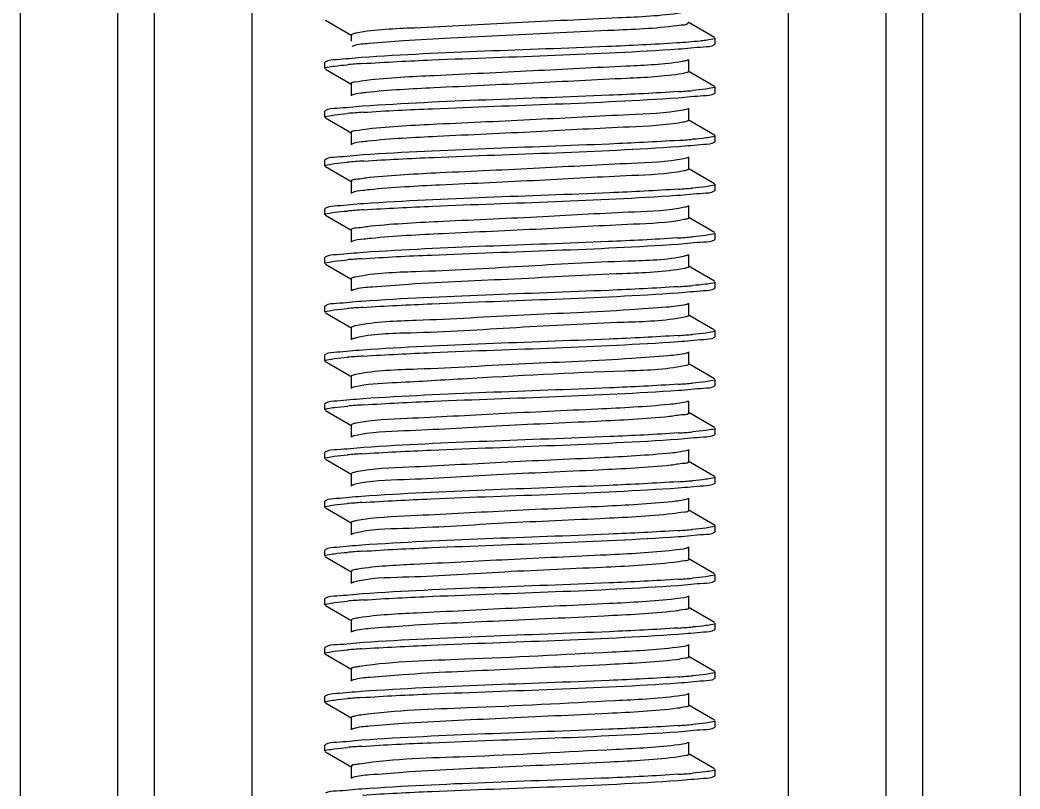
# Model space of a CAD drawing. Extents: x 1031190 to 1725648, y 733081 to 1571294.
# Drawn here: x 1133615.7 to 1134103.8, y 1249765.2 to 1250140.7 of the extents above; entities that cross this region are included whole.
import ezdxf

# ---------------------------------------------------------------- set-up
doc = ezdxf.new("R2010")
doc.units = 0
doc.header["$LTSCALE"] = 1000
doc.header["$MEASUREMENT"] = 0

msp = doc.modelspace()

# ---------------------------------------------------------------- linework, layer by layer
at = {"linetype": 'Continuous'}
for p, q in [((1133615.66, 1253335.18), (1133615.66, 1248594.16)), ((1133663.28, 1253335.18), (1133663.28, 1248594.16)), ((1133681.14, 1253335.18), (1133681.14, 1248594.16)), ((1133728.77, 1253335.18), (1133728.77, 1248594.16)), ((1133990.71, 1253335.18), (1133990.71, 1248594.16)), ((1134038.33, 1253335.18), (1134038.33, 1248594.16)), ((1134056.19, 1253335.18), (1134056.19, 1248594.16)), ((1134103.82, 1253335.18), (1134103.82, 1248594.16)), ((1133764.71, 1250140.6), (1133777.64, 1250133.11)), ((1133954.76, 1250132.19), (1133941.84, 1250139.67)), ((1133777.38, 1250133.41), (1133777.38, 1250130.41)), ((1133954.99, 1250128.95), (1133954.99, 1250131.93)), ((1133954.99, 1250128.95), (1133954.99, 1250131.93)), ((1133778.06, 1250127.95), (1133777.64, 1250127.76)), ((1133954.76, 1250128.69), (1133954.99, 1250128.95)), ((1133942.1, 1250115.55), (1133942.1, 1250121.51)), ((1133764.71, 1250120.28), (1133764.49, 1250120.02)), ((1133764.49, 1250117.04), (1133764.49, 1250120.02)), ((1133764.49, 1250117.04), (1133764.49, 1250120.02)), ((1133764.71, 1250116.78), (1133777.64, 1250109.3)), ((1133941.9, 1250115.82), (1133954.75, 1250108.38)), ((1133777.38, 1250109.6), (1133777.38, 1250103.65)), ((1133954.99, 1250105.14), (1133954.99, 1250108.11)), ((1133954.99, 1250105.14), (1133954.99, 1250108.11)), ((1133954.76, 1250104.88), (1133954.99, 1250105.14)), ((1133764.71, 1250096.47), (1133764.49, 1250096.21)), ((1133764.49, 1250093.23), (1133764.49, 1250096.21)), ((1133764.49, 1250093.23), (1133764.49, 1250096.21)), ((1133942.1, 1250091.74), (1133942.1, 1250097.7)), ((1133764.71, 1250092.97), (1133777.64, 1250085.49)), ((1133954.76, 1250084.56), (1133941.84, 1250092.04)), ((1133777.38, 1250085.79), (1133777.38, 1250079.84)), ((1133954.99, 1250081.32), (1133954.99, 1250084.3)), ((1133954.99, 1250081.32), (1133954.99, 1250084.3)), ((1133954.76, 1250081.06), (1133954.99, 1250081.32)), ((1133764.71, 1250072.65), (1133764.49, 1250072.39)), ((1133764.49, 1250069.42), (1133764.49, 1250072.39)), ((1133764.49, 1250069.42), (1133764.49, 1250072.39)), ((1133942.1, 1250067.93), (1133942.1, 1250073.88)), ((1133764.71, 1250069.16), (1133777.64, 1250061.67)), ((1133954.76, 1250060.75), (1133941.84, 1250068.23)), ((1133777.38, 1250061.98), (1133777.38, 1250056.02)), ((1133954.76, 1250057.25), (1133954.99, 1250057.51)), ((1133954.99, 1250057.51), (1133954.99, 1250060.49)), ((1133954.99, 1250057.51), (1133954.99, 1250060.49)), ((1133764.71, 1250048.84), (1133764.49, 1250048.58)), ((1133764.49, 1250045.6), (1133764.49, 1250048.58)), ((1133764.49, 1250045.6), (1133764.49, 1250048.58)), ((1133942.1, 1250044.12), (1133942.1, 1250050.07)), ((1133764.71, 1250045.34), (1133777.64, 1250037.86)), ((1133954.76, 1250036.94), (1133941.84, 1250044.42)), ((1133777.38, 1250038.16), (1133777.38, 1250032.21)), ((1133954.76, 1250033.44), (1133954.99, 1250033.7)), ((1133954.99, 1250033.7), (1133954.99, 1250036.68)), ((1133954.99, 1250033.7), (1133954.99, 1250036.68)), ((1133764.71, 1250025.03), (1133764.49, 1250024.77)), ((1133764.49, 1250021.79), (1133764.49, 1250024.77)), ((1133764.49, 1250021.79), (1133764.49, 1250024.77)), ((1133942.1, 1250020.3), (1133942.1, 1250026.26)), ((1133764.71, 1250021.53), (1133777.64, 1250014.05)), ((1133954.76, 1250013.12), (1133941.84, 1250020.61)), ((1133777.38, 1250014.35), (1133777.38, 1250008.4)), ((1133954.76, 1250009.62), (1133954.99, 1250009.89)), ((1133954.99, 1250009.89), (1133954.99, 1250012.86)), ((1133954.99, 1250009.89), (1133954.99, 1250012.86)), ((1133764.71, 1250001.22), (1133764.49, 1250000.96)), ((1133764.49, 1249997.98), (1133764.49, 1250000.96)), ((1133764.49, 1249997.98), (1133764.49, 1250000.96)), ((1133942.1, 1249996.49), (1133942.1, 1250002.44)), ((1133764.71, 1249997.72), (1133777.64, 1249990.24)), ((1133940.81, 1249995.82), (1133940.07, 1249995.65)), ((1133954.76, 1249989.31), (1133941.84, 1249996.79)), ((1133777.38, 1249990.54), (1133777.38, 1249984.58)), ((1133954.99, 1249986.07), (1133954.99, 1249989.05)), ((1133954.99, 1249986.07), (1133954.99, 1249989.05)), ((1133954.76, 1249985.81), (1133954.99, 1249986.07)), ((1133764.71, 1249977.4), (1133764.49, 1249977.14)), ((1133764.49, 1249974.17), (1133764.49, 1249977.14)), ((1133764.49, 1249974.17), (1133764.49, 1249977.14)), ((1133942.1, 1249972.68), (1133942.1, 1249978.63)), ((1133764.71, 1249973.91), (1133777.64, 1249966.42)), ((1133941.09, 1249972.08), (1133940.1, 1249971.84)), ((1133954.76, 1249965.5), (1133941.84, 1249972.98)), ((1133777.38, 1249966.72), (1133777.38, 1249960.77)), ((1133954.99, 1249962.26), (1133954.99, 1249965.24)), ((1133954.99, 1249962.26), (1133954.99, 1249965.24)), ((1133954.76, 1249962), (1133954.99, 1249962.26)), ((1133942.1, 1249948.87), (1133942.1, 1249954.82)), ((1133764.71, 1249953.59), (1133764.49, 1249953.33)), ((1133764.49, 1249950.35), (1133764.49, 1249953.33)), ((1133764.49, 1249950.35), (1133764.49, 1249953.33)), ((1133764.71, 1249950.09), (1133777.64, 1249942.61)), ((1133954.76, 1249941.68), (1133941.84, 1249949.17)), ((1133777.38, 1249942.91), (1133777.38, 1249936.96)), ((1133954.99, 1249938.45), (1133954.99, 1249941.42)), ((1133954.99, 1249938.45), (1133954.99, 1249941.42)), ((1133954.76, 1249938.19), (1133954.99, 1249938.45)), ((1133942.1, 1249925.05), (1133942.1, 1249931.01)), ((1133764.71, 1249929.78), (1133764.49, 1249929.52)), ((1133764.49, 1249926.54), (1133764.49, 1249929.52)), ((1133764.49, 1249926.54), (1133764.49, 1249929.52)), ((1133764.71, 1249926.28), (1133777.64, 1249918.8)), ((1133954.76, 1249917.87), (1133941.84, 1249925.35)), ((1133777.38, 1249919.1), (1133777.38, 1249913.15)), ((1133954.99, 1249914.63), (1133954.99, 1249917.61)), ((1133954.99, 1249914.63), (1133954.99, 1249917.61)), ((1133954.76, 1249914.37), (1133954.99, 1249914.63)), ((1133764.71, 1249905.97), (1133764.49, 1249905.7)), ((1133764.49, 1249902.73), (1133764.49, 1249905.7)), ((1133764.49, 1249902.73), (1133764.49, 1249905.7)), ((1133942.1, 1249901.24), (1133942.1, 1249907.19)), ((1133764.71, 1249902.47), (1133777.64, 1249894.99)), ((1133954.76, 1249894.06), (1133941.84, 1249901.54)), ((1133777.38, 1249895.29), (1133777.38, 1249889.33)), ((1133954.99, 1249890.82), (1133954.99, 1249893.8)), ((1133954.99, 1249890.82), (1133954.99, 1249893.8)), ((1133954.76, 1249890.56), (1133954.99, 1249890.82)), ((1133764.71, 1249882.15), (1133764.49, 1249881.89)), ((1133764.49, 1249878.92), (1133764.49, 1249881.89)), ((1133764.49, 1249878.92), (1133764.49, 1249881.89)), ((1133942.1, 1249877.43), (1133942.1, 1249883.38)), ((1133764.71, 1249878.65), (1133777.64, 1249871.17)), ((1133954.76, 1249870.25), (1133941.84, 1249877.73)), ((1133777.38, 1249871.47), (1133777.38, 1249865.52)), ((1133954.76, 1249866.75), (1133954.99, 1249867.01)), ((1133954.99, 1249867.01), (1133954.99, 1249869.99)), ((1133954.99, 1249867.01), (1133954.99, 1249869.99)), ((1133764.71, 1249858.34), (1133764.49, 1249858.08)), ((1133764.49, 1249855.1), (1133764.49, 1249858.08)), ((1133764.49, 1249855.1), (1133764.49, 1249858.08)), ((1133942.1, 1249853.61), (1133942.1, 1249859.57)), ((1133764.71, 1249854.84), (1133777.64, 1249847.36)), ((1133954.76, 1249846.43), (1133941.84, 1249853.92)), ((1133777.38, 1249847.66), (1133777.38, 1249841.71)), ((1133954.76, 1249842.94), (1133954.99, 1249843.2)), ((1133954.99, 1249843.2), (1133954.99, 1249846.17)), ((1133954.99, 1249843.2), (1133954.99, 1249846.17)), ((1133764.71, 1249834.53), (1133764.49, 1249834.27)), ((1133764.49, 1249831.29), (1133764.49, 1249834.27)), ((1133764.49, 1249831.29), (1133764.49, 1249834.27)), ((1133942.1, 1249829.8), (1133942.1, 1249835.75)), ((1133764.71, 1249831.03), (1133777.64, 1249823.55)), ((1133954.76, 1249822.62), (1133941.84, 1249830.1)), ((1133777.38, 1249823.85), (1133777.38, 1249817.89)), ((1133954.76, 1249819.12), (1133954.99, 1249819.38)), ((1133954.99, 1249819.38), (1133954.99, 1249822.36)), ((1133954.99, 1249819.38), (1133954.99, 1249822.36)), ((1133764.71, 1249810.71), (1133764.49, 1249810.45)), ((1133764.49, 1249807.48), (1133764.49, 1249810.45)), ((1133764.49, 1249807.48), (1133764.49, 1249810.45)), ((1133942.1, 1249805.99), (1133942.1, 1249811.94)), ((1133764.71, 1249807.22), (1133777.64, 1249799.73)), ((1133954.76, 1249798.81), (1133941.84, 1249806.29)), ((1133777.38, 1249800.04), (1133777.38, 1249794.08)), ((1133954.99, 1249795.57), (1133954.99, 1249798.55)), ((1133954.99, 1249795.57), (1133954.99, 1249798.55)), ((1133954.76, 1249795.31), (1133954.99, 1249795.57)), ((1133764.71, 1249786.9), (1133764.49, 1249786.64)), ((1133764.49, 1249783.66), (1133764.49, 1249786.64)), ((1133764.49, 1249783.66), (1133764.49, 1249786.64)), ((1133942.1, 1249782.18), (1133942.1, 1249788.13)), ((1133764.71, 1249783.4), (1133777.64, 1249775.92)), ((1133954.76, 1249775), (1133941.84, 1249782.48)), ((1133777.38, 1249776.22), (1133777.38, 1249770.27)), ((1133954.99, 1249771.76), (1133954.99, 1249774.73)), ((1133954.99, 1249771.76), (1133954.99, 1249774.73)), ((1133954.76, 1249771.5), (1133954.99, 1249771.76))]:
    msp.add_line(p, q, dxfattribs=at)
for centre, radius, start, end in [((1133810.28, 1249705.27), 415.08, 93.7926, 94.8061), ((1133909.6, 1250514.87), 410.04, 273.8292, 274.8033), ((1133810.67, 1249676.49), 420.06, 93.7603, 94.8057), ((1133909.66, 1250490.29), 409.27, 273.8342, 274.8034), ((1133811.12, 1249647.06), 425.69, 93.7255, 94.8043), ((1133909.79, 1250464.83), 407.62, 273.8451, 274.8038), ((1133811.04, 1249624.27), 424.66, 93.7318, 94.8044), ((1133908.94, 1250451.69), 418.32, 273.7704, 274.8067), ((1133809.98, 1249613.82), 411.26, 93.8184, 94.8057), ((1133936.42, 1250036.99), 17.9, 281.5616, 283.1978), ((1133909.6, 1250419.61), 410.03, 273.8292, 274.8033), ((1133810.27, 1249586.35), 414.93, 93.7936, 94.8061), ((1133909.6, 1250395.81), 410.05, 273.8291, 274.8033), ((1133810.66, 1249557.6), 419.88, 93.7615, 94.8057), ((1133909.66, 1250371.28), 409.32, 273.8339, 274.8034), ((1133811.1, 1249528.18), 425.5, 93.7266, 94.8043), ((1133909.79, 1250345.82), 407.68, 273.8448, 274.8037), ((1133809.79, 1249520.93), 408.89, 93.8354, 94.8048), ((1133909.66, 1250323.62), 409.29, 273.8341, 274.8034), ((1133809.97, 1249494.85), 411.16, 93.8191, 94.8056), ((1133909.6, 1250300.53), 410.02, 273.8293, 274.8033), ((1133810.26, 1249467.42), 414.79, 93.7945, 94.8061), ((1133909.6, 1250276.76), 410.06, 273.829, 274.8033), ((1133810.64, 1249438.76), 419.66, 93.7629, 94.8058), ((1133909.64, 1250252.44), 409.55, 273.8325, 274.8033), ((1133809.71, 1249426.65), 407.91, 93.8435, 94.8035), ((1133909.78, 1250226.91), 407.83, 273.8438, 274.8035), ((1133809.78, 1249401.92), 408.84, 93.8358, 94.8047), ((1133909.66, 1250204.52), 409.26, 273.8343, 274.8034), ((1133809.96, 1249375.89), 411.06, 93.8198, 94.8056), ((1133909.6, 1250181.46), 410, 273.8293, 274.8033)]:
    msp.add_arc(centre, radius, start, end, dxfattribs=at)
for points, knots in [([(1133938.48, 1250144.19), (1133928.36, 1250142.61), (1133901.31, 1250141.5), (1133857.91, 1250139.33), (1133815.31, 1250136.96), (1133789.21, 1250136.11), (1133779.87, 1250134.35)], [0, 0, 0, 0, 0.193342, 0.50965, 0.820575, 1, 1, 1, 1]), ([(1133938.48, 1250138.24), (1133927.71, 1250136.55), (1133899.03, 1250135.48), (1133861.51, 1250133.49), (1133827.17, 1250131.87), (1133804.92, 1250130.82), (1133789.09, 1250129.37), (1133780.66, 1250128.88), (1133778.06, 1250127.95)], [0, 0, 0, 0, 0.203475, 0.533865, 0.701503, 0.845145, 0.948486, 1, 1, 1, 1]), ([(1133941.84, 1250139.67), (1133942.06, 1250139.54), (1133940.89, 1250137.76), (1133939.54, 1250138.41), (1133938.48, 1250138.24)], [0, 0, 0, 0, 0.189692, 1, 1, 1, 1]), ([(1133779.87, 1250134.35), (1133779.24, 1250134.23), (1133778.53, 1250134.07), (1133777.38, 1250133.67), (1133777.38, 1250133.41)], [0, 0, 0, 0, 0.711587, 1, 1, 1, 1]), ([(1133950.32, 1250130.73), (1133949.44, 1250130.62), (1133944.79, 1250130.1), (1133940.12, 1250129.77), (1133936.34, 1250129.51)], [0, 0, 0, 0, 0.191038, 1, 1, 1, 1]), ([(1133954.99, 1250131.93), (1133954.99, 1250131.49), (1133952.67, 1250131.21), (1133951.49, 1250130.89), (1133950.32, 1250130.73)], [0, 0, 0, 0, 0.271231, 1, 1, 1, 1]), ([(1133936.34, 1250129.51), (1133925.03, 1250128.76), (1133873.73, 1250126.3), (1133822.36, 1250125.1), (1133782.44, 1250122.38)], [0, 0, 0, 0, 0.220809, 1, 1, 1, 1]), ([(1133782.82, 1250119.43), (1133794.12, 1250120.2), (1133845.5, 1250122.67), (1133896.95, 1250123.86), (1133936.99, 1250126.58)], [0, 0, 0, 0, 0.220033, 1, 1, 1, 1]), ([(1133936.99, 1250126.58), (1133941.1, 1250126.86), (1133946.87, 1250127.66), (1133953.16, 1250127.77), (1133954.76, 1250128.69)], [0, 0, 0, 0, 0.690315, 1, 1, 1, 1]), ([(1133782.44, 1250122.38), (1133778.34, 1250122.11), (1133772.58, 1250121.31), (1133766.31, 1250121.2), (1133764.72, 1250120.28)], [0, 0, 0, 0, 0.690276, 1, 1, 1, 1]), ([(1133938.95, 1250120.46), (1133929.99, 1250118.95), (1133905.55, 1250117.93), (1133865.22, 1250115.73), (1133822.87, 1250113.81), (1133795.79, 1250112.44), (1133784.82, 1250111.23)], [0, 0, 0, 0, 0.176416, 0.473758, 0.785535, 1, 1, 1, 1]), ([(1133941.83, 1250121.21), (1133941.51, 1250121.02), (1133940.54, 1250120.75), (1133939.57, 1250120.56), (1133938.95, 1250120.46)], [0, 0, 0, 0, 0.372348, 1, 1, 1, 1]), ([(1133764.49, 1250117.04), (1133764.49, 1250117.48), (1133766.78, 1250117.76), (1133767.94, 1250118.08), (1133769.1, 1250118.23)], [0, 0, 0, 0, 0.271439, 1, 1, 1, 1]), ([(1133784.82, 1250111.23), (1133782.96, 1250111.02), (1133781.17, 1250110.48), (1133777.37, 1250110.29), (1133777.38, 1250109.6)], [0, 0, 0, 0, 0.732536, 1, 1, 1, 1]), ([(1133938.95, 1250114.5), (1133929.99, 1250113), (1133905.55, 1250111.98), (1133865.22, 1250109.78), (1133822.87, 1250107.86), (1133795.79, 1250106.49), (1133784.82, 1250105.27)], [0, 0, 0, 0, 0.176416, 0.473758, 0.785535, 1, 1, 1, 1]), ([(1133942.1, 1250115.55), (1133942.09, 1250115.24), (1133940.61, 1250114.84), (1133939.74, 1250114.64), (1133938.95, 1250114.5)], [0, 0, 0, 0, 0.283117, 1, 1, 1, 1]), ([(1133954.99, 1250108.11), (1133954.99, 1250107.68), (1133952.7, 1250107.39), (1133951.54, 1250107.08), (1133950.39, 1250106.93)], [0, 0, 0, 0, 0.271491, 1, 1, 1, 1]), ([(1133784.82, 1250105.27), (1133783.92, 1250105.17), (1133781.54, 1250104.81), (1133778.96, 1250104.72), (1133777.64, 1250103.95)], [0, 0, 0, 0, 0.371201, 1, 1, 1, 1]), ([(1133936.99, 1250105.74), (1133925.75, 1250104.98), (1133874.36, 1250102.51), (1133822.91, 1250101.3), (1133782.82, 1250098.6)], [0, 0, 0, 0, 0.218896, 1, 1, 1, 1]), ([(1133783.12, 1250095.64), (1133794.44, 1250096.4), (1133845.74, 1250098.86), (1133897.1, 1250100.05), (1133937.03, 1250102.77)], [0, 0, 0, 0, 0.220774, 1, 1, 1, 1]), ([(1133937.03, 1250102.77), (1133941.13, 1250103.05), (1133946.89, 1250103.85), (1133953.16, 1250103.96), (1133954.76, 1250104.88)], [0, 0, 0, 0, 0.690269, 1, 1, 1, 1]), ([(1133782.82, 1250098.6), (1133778.63, 1250098.32), (1133772.75, 1250097.5), (1133766.35, 1250097.41), (1133764.72, 1250096.47)], [0, 0, 0, 0, 0.690689, 1, 1, 1, 1]), ([(1133939.39, 1250096.72), (1133930.72, 1250095.15), (1133906.66, 1250094.22), (1133866.68, 1250091.96), (1133824.13, 1250090.07), (1133796.74, 1250088.68), (1133785.52, 1250087.49)], [0, 0, 0, 0, 0.171322, 0.466729, 0.780436, 1, 1, 1, 1]), ([(1133941.84, 1250097.39), (1133941.56, 1250097.23), (1133940.73, 1250096.99), (1133939.91, 1250096.81), (1133939.39, 1250096.72)], [0, 0, 0, 0, 0.378906, 1, 1, 1, 1]), ([(1133764.49, 1250093.23), (1133764.49, 1250093.67), (1133766.81, 1250093.95), (1133767.99, 1250094.27), (1133769.16, 1250094.42)], [0, 0, 0, 0, 0.271222, 1, 1, 1, 1]), ([(1133942.1, 1250091.74), (1133942.1, 1250091.46), (1133940.84, 1250091.07), (1133940.07, 1250090.89), (1133939.39, 1250090.77)], [0, 0, 0, 0, 0.286608, 1, 1, 1, 1]), ([(1133785.52, 1250087.49), (1133783.49, 1250087.27), (1133781.55, 1250086.67), (1133777.37, 1250086.53), (1133777.38, 1250085.79)], [0, 0, 0, 0, 0.7335, 1, 1, 1, 1]), ([(1133939.39, 1250090.77), (1133930.72, 1250089.2), (1133906.66, 1250088.27), (1133866.68, 1250086.01), (1133824.13, 1250084.12), (1133796.74, 1250082.73), (1133785.52, 1250081.54)], [0, 0, 0, 0, 0.171322, 0.466729, 0.780436, 1, 1, 1, 1]), ([(1133785.52, 1250081.54), (1133784.53, 1250081.43), (1133781.92, 1250081.04), (1133779.09, 1250080.98), (1133777.64, 1250080.14)], [0, 0, 0, 0, 0.373307, 1, 1, 1, 1]), ([(1133937.03, 1250081.94), (1133925.84, 1250081.17), (1133874.53, 1250078.7), (1133823.17, 1250077.49), (1133783.12, 1250074.81)], [0, 0, 0, 0, 0.218489, 1, 1, 1, 1]), ([(1133954.99, 1250084.3), (1133954.99, 1250083.87), (1133952.71, 1250083.58), (1133951.55, 1250083.27), (1133950.4, 1250083.12)], [0, 0, 0, 0, 0.271533, 1, 1, 1, 1]), ([(1133783.46, 1250071.85), (1133794.8, 1250072.6), (1133846.02, 1250075.06), (1133897.31, 1250076.25), (1133937.13, 1250078.97)], [0, 0, 0, 0, 0.221632, 1, 1, 1, 1]), ([(1133937.13, 1250078.97), (1133941.21, 1250079.24), (1133946.93, 1250080.04), (1133953.17, 1250080.15), (1133954.76, 1250081.06)], [0, 0, 0, 0, 0.690169, 1, 1, 1, 1]), ([(1133783.12, 1250074.81), (1133778.86, 1250074.52), (1133772.89, 1250073.69), (1133766.37, 1250073.61), (1133764.72, 1250072.65)], [0, 0, 0, 0, 0.690984, 1, 1, 1, 1]), ([(1133939.79, 1250072.98), (1133931.43, 1250071.35), (1133907.75, 1250070.52), (1133868.13, 1250068.19), (1133825.4, 1250066.33), (1133797.72, 1250064.92), (1133786.26, 1250063.75)], [0, 0, 0, 0, 0.16621, 0.459673, 0.775317, 1, 1, 1, 1]), ([(1133941.84, 1250073.58), (1133941.6, 1250073.44), (1133940.91, 1250073.22), (1133940.22, 1250073.07), (1133939.79, 1250072.98)], [0, 0, 0, 0, 0.386574, 1, 1, 1, 1]), ([(1133764.49, 1250069.42), (1133764.49, 1250069.86), (1133766.86, 1250070.14), (1133768.05, 1250070.47), (1133769.24, 1250070.62)], [0, 0, 0, 0, 0.270951, 1, 1, 1, 1]), ([(1133939.79, 1250067.03), (1133931.43, 1250065.39), (1133907.75, 1250064.57), (1133868.13, 1250062.24), (1133825.4, 1250060.38), (1133797.72, 1250058.97), (1133786.26, 1250057.8)], [0, 0, 0, 0, 0.16621, 0.459673, 0.775317, 1, 1, 1, 1]), ([(1133942.1, 1250067.93), (1133942.1, 1250067.68), (1133941.05, 1250067.3), (1133940.38, 1250067.14), (1133939.79, 1250067.03)], [0, 0, 0, 0, 0.29131, 1, 1, 1, 1]), ([(1133786.26, 1250063.75), (1133784.04, 1250063.53), (1133781.95, 1250062.86), (1133777.37, 1250062.78), (1133777.38, 1250061.98)], [0, 0, 0, 0, 0.734301, 1, 1, 1, 1]), ([(1133786.26, 1250057.8), (1133785.17, 1250057.69), (1133782.32, 1250057.27), (1133779.21, 1250057.24), (1133777.64, 1250056.32)], [0, 0, 0, 0, 0.375224, 1, 1, 1, 1]), ([(1133937.13, 1250058.13), (1133925.98, 1250057.37), (1133874.76, 1250054.9), (1133823.47, 1250053.67), (1133783.46, 1250051.01)], [0, 0, 0, 0, 0.217929, 1, 1, 1, 1]), ([(1133936.45, 1250055.11), (1133940.69, 1250055.39), (1133946.63, 1250056.21), (1133953.11, 1250056.3), (1133954.76, 1250057.25)], [0, 0, 0, 0, 0.690884, 1, 1, 1, 1]), ([(1133954.99, 1250060.49), (1133954.99, 1250060.06), (1133952.72, 1250059.77), (1133951.57, 1250059.46), (1133950.43, 1250059.31)], [0, 0, 0, 0, 0.271629, 1, 1, 1, 1]), ([(1133783.4, 1250048.03), (1133794.65, 1250048.78), (1133845.66, 1250051.23), (1133896.74, 1250052.44), (1133936.45, 1250055.11)], [0, 0, 0, 0, 0.220785, 1, 1, 1, 1]), ([(1133783.46, 1250051.01), (1133779.11, 1250050.73), (1133773.04, 1250049.88), (1133766.4, 1250049.81), (1133764.72, 1250048.84)], [0, 0, 0, 0, 0.691296, 1, 1, 1, 1]), ([(1133940.17, 1250049.25), (1133932.11, 1250047.53), (1133908.81, 1250046.83), (1133869.59, 1250044.41), (1133826.69, 1250042.6), (1133798.72, 1250041.16), (1133787.02, 1250040.02)], [0, 0, 0, 0, 0.161077, 0.452585, 0.770175, 1, 1, 1, 1]), ([(1133941.84, 1250049.77), (1133941.64, 1250049.65), (1133941.08, 1250049.46), (1133940.51, 1250049.32), (1133940.17, 1250049.25)], [0, 0, 0, 0, 0.395232, 1, 1, 1, 1]), ([(1133764.49, 1250045.6), (1133764.49, 1250046.05), (1133766.85, 1250046.33), (1133768.04, 1250046.65), (1133769.23, 1250046.81)], [0, 0, 0, 0, 0.270992, 1, 1, 1, 1]), ([(1133939.92, 1250043.24), (1133931.73, 1250041.59), (1133908.36, 1250040.8), (1133869.12, 1250038.46), (1133826.43, 1250036.63), (1133798.64, 1250035.2), (1133787.02, 1250034.06)], [0, 0, 0, 0, 0.163685, 0.455244, 0.771393, 1, 1, 1, 1]), ([(1133942.1, 1250044.12), (1133942.1, 1250043.88), (1133941.12, 1250043.5), (1133940.47, 1250043.35), (1133939.92, 1250043.24)], [0, 0, 0, 0, 0.292957, 1, 1, 1, 1]), ([(1133787.02, 1250040.02), (1133784.61, 1250039.78), (1133782.36, 1250039.04), (1133777.38, 1250039.04), (1133777.38, 1250038.16)], [0, 0, 0, 0, 0.734958, 1, 1, 1, 1]), ([(1133787.02, 1250034.06), (1133785.83, 1250033.95), (1133782.73, 1250033.5), (1133779.35, 1250033.51), (1133777.64, 1250032.51)], [0, 0, 0, 0, 0.376966, 1, 1, 1, 1]), ([(1133936.45, 1250034.27), (1133925.26, 1250033.52), (1133874.24, 1250031.07), (1133823.17, 1250029.84), (1133783.4, 1250027.2)], [0, 0, 0, 0, 0.219586, 1, 1, 1, 1]), ([(1133936.99, 1250031.33), (1133941.1, 1250031.61), (1133946.87, 1250032.41), (1133953.16, 1250032.52), (1133954.76, 1250033.44)], [0, 0, 0, 0, 0.690315, 1, 1, 1, 1]), ([(1133954.99, 1250036.68), (1133954.99, 1250036.24), (1133952.68, 1250035.96), (1133951.52, 1250035.64), (1133950.36, 1250035.49)], [0, 0, 0, 0, 0.271348, 1, 1, 1, 1]), ([(1133782.59, 1250024.17), (1133793.87, 1250024.93), (1133845.34, 1250027.41), (1133896.86, 1250028.6), (1133936.99, 1250031.33)], [0, 0, 0, 0, 0.219478, 1, 1, 1, 1]), ([(1133764.49, 1250021.79), (1133764.49, 1250022.22), (1133766.76, 1250022.51), (1133767.91, 1250022.82), (1133769.06, 1250022.97)], [0, 0, 0, 0, 0.27158, 1, 1, 1, 1]), ([(1133783.4, 1250027.2), (1133779.07, 1250026.91), (1133773.01, 1250026.07), (1133766.4, 1250025.99), (1133764.72, 1250025.03)], [0, 0, 0, 0, 0.69124, 1, 1, 1, 1]), ([(1133940.51, 1250025.51), (1133931.33, 1250023.35), (1133904.42, 1250022.98), (1133860.59, 1250020.29), (1133816.32, 1250017.83), (1133788.97, 1250017.2), (1133779.38, 1250015.19)], [0, 0, 0, 0, 0.175128, 0.495203, 0.817983, 1, 1, 1, 1]), ([(1133941.83, 1250025.96), (1133941.67, 1250025.86), (1133941.23, 1250025.69), (1133940.78, 1250025.57), (1133940.51, 1250025.51)], [0, 0, 0, 0, 0.405131, 1, 1, 1, 1]), ([(1133940.01, 1250019.45), (1133930.17, 1250017.43), (1133902.27, 1250016.82), (1133857.52, 1250014), (1133816.62, 1250012.58), (1133790.51, 1250010.5), (1133781.43, 1250009.86), (1133778.44, 1250009.01)], [0, 0, 0, 0, 0.186078, 0.513276, 0.832943, 0.94246, 1, 1, 1, 1]), ([(1133942.09, 1250020.3), (1133942.09, 1250020.12), (1133941.41, 1250019.77), (1133940.91, 1250019.65), (1133940.51, 1250019.56)], [0, 0, 0, 0, 0.304522, 1, 1, 1, 1]), ([(1133779.38, 1250015.19), (1133778.87, 1250015.08), (1133778.27, 1250014.94), (1133777.38, 1250014.57), (1133777.38, 1250014.35)], [0, 0, 0, 0, 0.704943, 1, 1, 1, 1]), ([(1133778.44, 1250009.01), (1133778.28, 1250008.96), (1133778.01, 1250008.87), (1133777.74, 1250008.76), (1133777.64, 1250008.7)], [0, 0, 0, 0, 0.573549, 1, 1, 1, 1]), ([(1133936.99, 1250010.49), (1133925.72, 1250009.73), (1133874.26, 1250007.25), (1133822.73, 1250006.05), (1133782.59, 1250003.33)], [0, 0, 0, 0, 0.219133, 1, 1, 1, 1]), ([(1133936.98, 1250007.52), (1133941.1, 1250007.8), (1133946.87, 1250008.6), (1133953.16, 1250008.7), (1133954.76, 1250009.62)], [0, 0, 0, 0, 0.690316, 1, 1, 1, 1]), ([(1133954.99, 1250012.86), (1133954.99, 1250012.43), (1133952.7, 1250012.14), (1133951.54, 1250011.83), (1133950.39, 1250011.68)], [0, 0, 0, 0, 0.271492, 1, 1, 1, 1]), ([(1133782.59, 1250003.33), (1133778.45, 1250003.05), (1133772.65, 1250002.25), (1133766.33, 1250002.14), (1133764.72, 1250001.22)], [0, 0, 0, 0, 0.690447, 1, 1, 1, 1]), ([(1133782.82, 1250000.37), (1133794.11, 1250001.13), (1133845.5, 1250003.6), (1133896.95, 1250004.8), (1133936.98, 1250007.52)], [0, 0, 0, 0, 0.220011, 1, 1, 1, 1]), ([(1133764.49, 1249997.98), (1133764.49, 1249998.41), (1133766.78, 1249998.7), (1133767.94, 1249999.01), (1133769.09, 1249999.16)], [0, 0, 0, 0, 0.271445, 1, 1, 1, 1]), ([(1133940.81, 1250001.77), (1133937.69, 1250000.96), (1133928.45, 1250000.27), (1133902.13, 1249998.26), (1133861.3, 1249996.8), (1133816.8, 1249994), (1133789.14, 1249993.4), (1133779.42, 1249991.38)], [0, 0, 0, 0, 0.059799, 0.170734, 0.490641, 0.815855, 1, 1, 1, 1]), ([(1133941.84, 1250002.14), (1133941.71, 1250002.07), (1133941.37, 1250001.93), (1133941.02, 1250001.83), (1133940.81, 1250001.77)], [0, 0, 0, 0, 0.416277, 1, 1, 1, 1]), ([(1133940.07, 1249995.65), (1133930.37, 1249993.63), (1133902.79, 1249992.98), (1133858.26, 1249990.56), (1133814.5, 1249987.73), (1133787.68, 1249987.56), (1133778.72, 1249985.27)], [0, 0, 0, 0, 0.183701, 0.508444, 0.82842, 1, 1, 1, 1]), ([(1133942.1, 1249996.49), (1133942.1, 1249996.34), (1133941.57, 1249996.01), (1133941.14, 1249995.91), (1133940.81, 1249995.82)], [0, 0, 0, 0, 0.312927, 1, 1, 1, 1]), ([(1133779.42, 1249991.38), (1133778.9, 1249991.28), (1133778.29, 1249991.14), (1133777.38, 1249990.76), (1133777.38, 1249990.54)], [0, 0, 0, 0, 0.705397, 1, 1, 1, 1]), ([(1133954.99, 1249989.05), (1133954.99, 1249988.62), (1133952.7, 1249988.33), (1133951.54, 1249988.02), (1133950.39, 1249987.87)], [0, 0, 0, 0, 0.271491, 1, 1, 1, 1]), ([(1133778.72, 1249985.27), (1133778.5, 1249985.21), (1133778.14, 1249985.11), (1133777.78, 1249984.97), (1133777.64, 1249984.89)], [0, 0, 0, 0, 0.586059, 1, 1, 1, 1]), ([(1133936.98, 1249986.68), (1133925.75, 1249985.92), (1133874.36, 1249983.44), (1133822.91, 1249982.24), (1133782.82, 1249979.53)], [0, 0, 0, 0, 0.218907, 1, 1, 1, 1]), ([(1133937.03, 1249983.71), (1133941.13, 1249983.99), (1133946.89, 1249984.78), (1133953.16, 1249984.89), (1133954.76, 1249985.81)], [0, 0, 0, 0, 0.690272, 1, 1, 1, 1]), ([(1133782.82, 1249979.53), (1133778.62, 1249979.25), (1133772.75, 1249978.44), (1133766.35, 1249978.34), (1133764.72, 1249977.4)], [0, 0, 0, 0, 0.69068, 1, 1, 1, 1]), ([(1133783.11, 1249976.58), (1133794.43, 1249977.33), (1133845.73, 1249979.8), (1133897.1, 1249980.99), (1133937.03, 1249983.71)], [0, 0, 0, 0, 0.220746, 1, 1, 1, 1]), ([(1133764.49, 1249974.17), (1133764.49, 1249974.61), (1133766.81, 1249974.89), (1133767.98, 1249975.21), (1133769.16, 1249975.36)], [0, 0, 0, 0, 0.271231, 1, 1, 1, 1]), ([(1133941.09, 1249978.04), (1133938.14, 1249977.17), (1133929.1, 1249976.55), (1133903.05, 1249974.44), (1133862.12, 1249973.03), (1133817.31, 1249970.22), (1133789.36, 1249969.6), (1133779.49, 1249967.58)], [0, 0, 0, 0, 0.056967, 0.166117, 0.485703, 0.813401, 1, 1, 1, 1]), ([(1133941.84, 1249978.33), (1133941.74, 1249978.27), (1133941.49, 1249978.16), (1133941.24, 1249978.08), (1133941.09, 1249978.04)], [0, 0, 0, 0, 0.42914, 1, 1, 1, 1]), ([(1133940.1, 1249971.84), (1133930.54, 1249969.83), (1133894.05, 1249968.92), (1133846.54, 1249966.35), (1133802.67, 1249963.65), (1133785.02, 1249962.91), (1133779.04, 1249961.53)], [0, 0, 0, 0, 0.181624, 0.673933, 0.885992, 1, 1, 1, 1]), ([(1133942.1, 1249972.68), (1133942.1, 1249972.55), (1133941.7, 1249972.26), (1133941.35, 1249972.16), (1133941.09, 1249972.08)], [0, 0, 0, 0, 0.323936, 1, 1, 1, 1]), ([(1133779.49, 1249967.58), (1133778.95, 1249967.48), (1133778.32, 1249967.33), (1133777.38, 1249966.95), (1133777.38, 1249966.72)], [0, 0, 0, 0, 0.706204, 1, 1, 1, 1]), ([(1133954.99, 1249965.24), (1133954.99, 1249964.8), (1133952.71, 1249964.52), (1133951.55, 1249964.2), (1133950.4, 1249964.06)], [0, 0, 0, 0, 0.27153, 1, 1, 1, 1]), ([(1133779.04, 1249961.53), (1133778.75, 1249961.47), (1133778.28, 1249961.35), (1133777.81, 1249961.17), (1133777.64, 1249961.07)], [0, 0, 0, 0, 0.596978, 1, 1, 1, 1]), ([(1133937.03, 1249962.87), (1133925.83, 1249962.11), (1133874.53, 1249959.64), (1133823.16, 1249958.42), (1133783.11, 1249955.74)], [0, 0, 0, 0, 0.218507, 1, 1, 1, 1]), ([(1133783.45, 1249952.79), (1133794.79, 1249953.54), (1133846.01, 1249955.99), (1133897.3, 1249957.18), (1133937.12, 1249959.9)], [0, 0, 0, 0, 0.221603, 1, 1, 1, 1]), ([(1133937.12, 1249959.9), (1133941.21, 1249960.18), (1133946.93, 1249960.97), (1133953.17, 1249961.08), (1133954.76, 1249962)], [0, 0, 0, 0, 0.690172, 1, 1, 1, 1]), ([(1133783.11, 1249955.74), (1133778.85, 1249955.46), (1133772.88, 1249954.63), (1133766.37, 1249954.54), (1133764.72, 1249953.59)], [0, 0, 0, 0, 0.690974, 1, 1, 1, 1]), ([(1133941.84, 1249954.52), (1133941.51, 1249954.32), (1133938.44, 1249953.51), (1133935.34, 1249953.25), (1133932.61, 1249952.98)], [0, 0, 0, 0, 0.122489, 1, 1, 1, 1]), ([(1133764.49, 1249950.35), (1133764.49, 1249950.8), (1133766.86, 1249951.08), (1133768.05, 1249951.4), (1133769.24, 1249951.56)], [0, 0, 0, 0, 0.27096, 1, 1, 1, 1]), ([(1133932.61, 1249952.98), (1133921.02, 1249951.84), (1133893.25, 1249950.41), (1133850.54, 1249948.58), (1133811.23, 1249946.23), (1133787.8, 1249945.44), (1133779.57, 1249943.79)], [0, 0, 0, 0, 0.227856, 0.543944, 0.835881, 1, 1, 1, 1]), ([(1133932.61, 1249947.03), (1133920.84, 1249945.87), (1133892.66, 1249944.42), (1133849.48, 1249942.63), (1133810.22, 1249940.1), (1133786.95, 1249939.54), (1133779.04, 1249937.72)], [0, 0, 0, 0, 0.230632, 0.550008, 0.84183, 1, 1, 1, 1]), ([(1133942.1, 1249948.87), (1133942.1, 1249948.01), (1133937.2, 1249947.99), (1133934.98, 1249947.26), (1133932.61, 1249947.03)], [0, 0, 0, 0, 0.265163, 1, 1, 1, 1]), ([(1133779.57, 1249943.79), (1133779.02, 1249943.68), (1133778.37, 1249943.53), (1133777.38, 1249943.15), (1133777.38, 1249942.91)], [0, 0, 0, 0, 0.707279, 1, 1, 1, 1]), ([(1133954.99, 1249941.42), (1133954.99, 1249940.99), (1133952.72, 1249940.71), (1133951.57, 1249940.4), (1133950.43, 1249940.25)], [0, 0, 0, 0, 0.271626, 1, 1, 1, 1]), ([(1133779.04, 1249937.72), (1133778.76, 1249937.66), (1133778.28, 1249937.53), (1133777.81, 1249937.36), (1133777.64, 1249937.26)], [0, 0, 0, 0, 0.596953, 1, 1, 1, 1]), ([(1133782.44, 1249928.91), (1133793.72, 1249929.67), (1133845.25, 1249932.16), (1133896.84, 1249933.35), (1133937.03, 1249936.08)], [0, 0, 0, 0, 0.219156, 1, 1, 1, 1]), ([(1133937.12, 1249939.06), (1133925.97, 1249938.3), (1133874.75, 1249935.83), (1133823.46, 1249934.61), (1133783.45, 1249931.95)], [0, 0, 0, 0, 0.217948, 1, 1, 1, 1]), ([(1133937.03, 1249936.08), (1133941.13, 1249936.36), (1133946.89, 1249937.16), (1133953.16, 1249937.27), (1133954.76, 1249938.19)], [0, 0, 0, 0, 0.69027, 1, 1, 1, 1]), ([(1133783.45, 1249931.95), (1133779.11, 1249931.66), (1133773.03, 1249930.82), (1133766.4, 1249930.75), (1133764.72, 1249929.78)], [0, 0, 0, 0, 0.691286, 1, 1, 1, 1]), ([(1133941.84, 1249930.7), (1133941.53, 1249930.52), (1133938.72, 1249929.75), (1133935.87, 1249929.5), (1133933.37, 1249929.24)], [0, 0, 0, 0, 0.124444, 1, 1, 1, 1]), ([(1133764.49, 1249926.54), (1133764.49, 1249926.97), (1133766.75, 1249927.26), (1133767.9, 1249927.57), (1133769.05, 1249927.72)], [0, 0, 0, 0, 0.271632, 1, 1, 1, 1]), ([(1133933.37, 1249929.24), (1133921.96, 1249928.07), (1133894.33, 1249926.66), (1133851.64, 1249924.8), (1133811.95, 1249922.49), (1133788.19, 1249921.64), (1133779.76, 1249920.01)], [0, 0, 0, 0, 0.223654, 0.53891, 0.832763, 1, 1, 1, 1]), ([(1133933.37, 1249923.29), (1133921.63, 1249922.09), (1133893.29, 1249920.64), (1133849.75, 1249918.85), (1133810.16, 1249916.2), (1133786.68, 1249915.79), (1133778.83, 1249913.86)], [0, 0, 0, 0, 0.228548, 0.5497, 0.843389, 1, 1, 1, 1]), ([(1133942.09, 1249925.05), (1133942.1, 1249924.26), (1133937.61, 1249924.17), (1133935.55, 1249923.52), (1133933.37, 1249923.29)], [0, 0, 0, 0, 0.265626, 1, 1, 1, 1]), ([(1133779.76, 1249920.01), (1133779.16, 1249919.9), (1133778.47, 1249919.74), (1133777.38, 1249919.35), (1133777.38, 1249919.1)], [0, 0, 0, 0, 0.709708, 1, 1, 1, 1]), ([(1133954.99, 1249917.61), (1133954.99, 1249917.18), (1133952.71, 1249916.89), (1133951.55, 1249916.58), (1133950.4, 1249916.43)], [0, 0, 0, 0, 0.27153, 1, 1, 1, 1]), ([(1133778.83, 1249913.86), (1133778.59, 1249913.8), (1133778.18, 1249913.69), (1133777.79, 1249913.53), (1133777.64, 1249913.45)], [0, 0, 0, 0, 0.589537, 1, 1, 1, 1]), ([(1133937.03, 1249915.25), (1133925.75, 1249914.48), (1133874.22, 1249912), (1133822.62, 1249910.81), (1133782.44, 1249908.07)], [0, 0, 0, 0, 0.219182, 1, 1, 1, 1]), ([(1133782.58, 1249905.1), (1133793.86, 1249905.87), (1133845.33, 1249908.35), (1133896.86, 1249909.54), (1133936.99, 1249912.27)], [0, 0, 0, 0, 0.219464, 1, 1, 1, 1]), ([(1133936.99, 1249912.27), (1133941.1, 1249912.55), (1133946.87, 1249913.34), (1133953.16, 1249913.45), (1133954.76, 1249914.37)], [0, 0, 0, 0, 0.690315, 1, 1, 1, 1]), ([(1133782.44, 1249908.07), (1133778.33, 1249907.79), (1133772.58, 1249906.99), (1133766.31, 1249906.88), (1133764.72, 1249905.97)], [0, 0, 0, 0, 0.690282, 1, 1, 1, 1]), ([(1133941.84, 1249906.89), (1133941.55, 1249906.72), (1133938.99, 1249905.99), (1133936.38, 1249905.75), (1133934.1, 1249905.51)], [0, 0, 0, 0, 0.126922, 1, 1, 1, 1]), ([(1133764.49, 1249902.73), (1133764.49, 1249903.16), (1133766.76, 1249903.45), (1133767.91, 1249903.76), (1133769.06, 1249903.91)], [0, 0, 0, 0, 0.271583, 1, 1, 1, 1]), ([(1133934.1, 1249905.51), (1133922.93, 1249904.31), (1133895.6, 1249902.93), (1133853.09, 1249901.03), (1133813.04, 1249898.78), (1133788.9, 1249897.83), (1133780.18, 1249896.28)], [0, 0, 0, 0, 0.218541, 0.53186, 0.827656, 1, 1, 1, 1]), ([(1133942.1, 1249901.24), (1133942.1, 1249900.51), (1133938, 1249900.36), (1133936.1, 1249899.77), (1133934.1, 1249899.56)], [0, 0, 0, 0, 0.26668, 1, 1, 1, 1]), ([(1133780.18, 1249896.28), (1133779.47, 1249896.15), (1133778.68, 1249895.97), (1133777.38, 1249895.57), (1133777.38, 1249895.29)], [0, 0, 0, 0, 0.71423, 1, 1, 1, 1]), ([(1133934.1, 1249899.56), (1133922.42, 1249898.31), (1133893.94, 1249896.87), (1133850.08, 1249895.09), (1133810.17, 1249892.31), (1133786.46, 1249892.05), (1133778.66, 1249890)], [0, 0, 0, 0, 0.226203, 0.548928, 0.844544, 1, 1, 1, 1]), ([(1133936.99, 1249891.43), (1133925.72, 1249890.66), (1133874.25, 1249888.19), (1133822.72, 1249886.99), (1133782.58, 1249884.27)], [0, 0, 0, 0, 0.219137, 1, 1, 1, 1]), ([(1133954.99, 1249893.8), (1133954.99, 1249893.36), (1133952.7, 1249893.08), (1133951.54, 1249892.76), (1133950.39, 1249892.62)], [0, 0, 0, 0, 0.271492, 1, 1, 1, 1]), ([(1133778.66, 1249890), (1133778.45, 1249889.95), (1133778.11, 1249889.85), (1133777.77, 1249889.71), (1133777.64, 1249889.63)], [0, 0, 0, 0, 0.582774, 1, 1, 1, 1]), ([(1133782.81, 1249881.31), (1133794.1, 1249882.07), (1133845.49, 1249884.54), (1133896.95, 1249885.73), (1133936.98, 1249888.45)], [0, 0, 0, 0, 0.21999, 1, 1, 1, 1]), ([(1133936.98, 1249888.45), (1133941.1, 1249888.73), (1133946.87, 1249889.53), (1133953.16, 1249889.64), (1133954.76, 1249890.56)], [0, 0, 0, 0, 0.690317, 1, 1, 1, 1]), ([(1133782.58, 1249884.27), (1133778.45, 1249883.99), (1133772.65, 1249883.18), (1133766.33, 1249883.08), (1133764.72, 1249882.15)], [0, 0, 0, 0, 0.69044, 1, 1, 1, 1]), ([(1133934.79, 1249881.77), (1133923.87, 1249880.55), (1133896.86, 1249879.19), (1133854.55, 1249877.26), (1133814.15, 1249875.07), (1133789.63, 1249874.03), (1133780.62, 1249872.54)], [0, 0, 0, 0, 0.213445, 0.524835, 0.822565, 1, 1, 1, 1]), ([(1133941.84, 1249883.08), (1133941.57, 1249882.92), (1133939.25, 1249882.23), (1133936.87, 1249882), (1133934.79, 1249881.77)], [0, 0, 0, 0, 0.129402, 1, 1, 1, 1]), ([(1133764.49, 1249878.92), (1133764.49, 1249879.35), (1133766.78, 1249879.63), (1133767.94, 1249879.95), (1133769.09, 1249880.1)], [0, 0, 0, 0, 0.27145, 1, 1, 1, 1]), ([(1133942.1, 1249877.43), (1133942.1, 1249876.75), (1133938.38, 1249876.55), (1133936.62, 1249876.02), (1133934.79, 1249875.82)], [0, 0, 0, 0, 0.267679, 1, 1, 1, 1]), ([(1133780.62, 1249872.54), (1133779.8, 1249872.41), (1133778.91, 1249872.19), (1133777.38, 1249871.8), (1133777.38, 1249871.47)], [0, 0, 0, 0, 0.717972, 1, 1, 1, 1]), ([(1133934.79, 1249875.82), (1133923.19, 1249874.52), (1133894.62, 1249873.09), (1133850.47, 1249871.32), (1133810.25, 1249868.42), (1133786.3, 1249868.31), (1133778.52, 1249866.15)], [0, 0, 0, 0, 0.223629, 0.547758, 0.845359, 1, 1, 1, 1]), ([(1133936.98, 1249867.62), (1133925.75, 1249866.85), (1133874.35, 1249864.38), (1133822.9, 1249863.17), (1133782.81, 1249860.47)], [0, 0, 0, 0, 0.218917, 1, 1, 1, 1]), ([(1133937.02, 1249864.64), (1133941.12, 1249864.92), (1133946.88, 1249865.72), (1133953.16, 1249865.83), (1133954.76, 1249866.75)], [0, 0, 0, 0, 0.690284, 1, 1, 1, 1]), ([(1133954.99, 1249869.99), (1133954.99, 1249869.55), (1133952.7, 1249869.27), (1133951.54, 1249868.95), (1133950.39, 1249868.8)], [0, 0, 0, 0, 0.27149, 1, 1, 1, 1]), ([(1133778.52, 1249866.15), (1133778.35, 1249866.1), (1133778.05, 1249866.01), (1133777.76, 1249865.89), (1133777.64, 1249865.82)], [0, 0, 0, 0, 0.576628, 1, 1, 1, 1]), ([(1133783.1, 1249857.51), (1133794.41, 1249858.27), (1133845.72, 1249860.73), (1133897.08, 1249861.93), (1133937.02, 1249864.64)], [0, 0, 0, 0, 0.220703, 1, 1, 1, 1]), ([(1133782.81, 1249860.47), (1133778.62, 1249860.19), (1133772.75, 1249859.37), (1133766.35, 1249859.28), (1133764.72, 1249858.34)], [0, 0, 0, 0, 0.690671, 1, 1, 1, 1]), ([(1133935.46, 1249858.04), (1133924.79, 1249856.79), (1133898.1, 1249855.45), (1133856.01, 1249853.49), (1133815.29, 1249851.35), (1133790.39, 1249850.24), (1133781.1, 1249848.8)], [0, 0, 0, 0, 0.208365, 0.51783, 0.817489, 1, 1, 1, 1]), ([(1133941.84, 1249859.27), (1133941.59, 1249859.12), (1133939.5, 1249858.47), (1133937.33, 1249858.25), (1133935.46, 1249858.04)], [0, 0, 0, 0, 0.132064, 1, 1, 1, 1]), ([(1133764.49, 1249855.1), (1133764.49, 1249855.54), (1133766.81, 1249855.82), (1133767.98, 1249856.14), (1133769.15, 1249856.29)], [0, 0, 0, 0, 0.271241, 1, 1, 1, 1]), ([(1133935.46, 1249852.08), (1133923.95, 1249850.74), (1133895.29, 1249849.4), (1133851.01, 1249847.17), (1133812.89, 1249845.65), (1133789.24, 1249843.72), (1133781.1, 1249843.09), (1133778.41, 1249842.31)], [0, 0, 0, 0, 0.220836, 0.546198, 0.845814, 0.946671, 1, 1, 1, 1]), ([(1133942.1, 1249853.61), (1133942.1, 1249853), (1133938.74, 1249852.75), (1133937.12, 1249852.28), (1133935.46, 1249852.08)], [0, 0, 0, 0, 0.268865, 1, 1, 1, 1]), ([(1133781.1, 1249848.8), (1133780.16, 1249848.66), (1133779.17, 1249848.42), (1133777.38, 1249848.03), (1133777.38, 1249847.66)], [0, 0, 0, 0, 0.721099, 1, 1, 1, 1]), ([(1133778.41, 1249842.31), (1133778.26, 1249842.26), (1133778, 1249842.18), (1133777.74, 1249842.07), (1133777.64, 1249842.01)], [0, 0, 0, 0, 0.571059, 1, 1, 1, 1]), ([(1133937.02, 1249843.81), (1133925.82, 1249843.04), (1133874.51, 1249840.57), (1133823.15, 1249839.36), (1133783.1, 1249836.68)], [0, 0, 0, 0, 0.218549, 1, 1, 1, 1]), ([(1133937.12, 1249840.84), (1133941.2, 1249841.11), (1133946.93, 1249841.91), (1133953.17, 1249842.02), (1133954.76, 1249842.94)], [0, 0, 0, 0, 0.69018, 1, 1, 1, 1]), ([(1133954.99, 1249846.17), (1133954.99, 1249845.74), (1133952.7, 1249845.45), (1133951.55, 1249845.14), (1133950.39, 1249844.99)], [0, 0, 0, 0, 0.271512, 1, 1, 1, 1]), ([(1133782.36, 1249833.65), (1133793.65, 1249834.42), (1133845.24, 1249836.9), (1133896.88, 1249838.09), (1133937.12, 1249840.84)], [0, 0, 0, 0, 0.219066, 1, 1, 1, 1]), ([(1133764.49, 1249831.29), (1133764.49, 1249831.72), (1133766.76, 1249832.01), (1133767.91, 1249832.32), (1133769.06, 1249832.47)], [0, 0, 0, 0, 0.271599, 1, 1, 1, 1]), ([(1133783.1, 1249836.68), (1133778.84, 1249836.39), (1133772.88, 1249835.56), (1133766.37, 1249835.48), (1133764.72, 1249834.53)], [0, 0, 0, 0, 0.690961, 1, 1, 1, 1]), ([(1133936.1, 1249834.3), (1133925.69, 1249833.02), (1133891.13, 1249831.37), (1133839.7, 1249828.44), (1133798.47, 1249827.52), (1133781.6, 1249825.07)], [0, 0, 0, 0, 0.2033, 0.669699, 1, 1, 1, 1]), ([(1133941.84, 1249835.45), (1133941.61, 1249835.32), (1133939.73, 1249834.71), (1133937.78, 1249834.5), (1133936.1, 1249834.3)], [0, 0, 0, 0, 0.134759, 1, 1, 1, 1]), ([(1133936.1, 1249828.35), (1133924.7, 1249826.95), (1133895.99, 1249825.64), (1133851.5, 1249823.36), (1133813, 1249821.87), (1133789.15, 1249819.88), (1133780.98, 1249819.28), (1133778.32, 1249818.47)], [0, 0, 0, 0, 0.21788, 0.544381, 0.846087, 0.947243, 1, 1, 1, 1]), ([(1133942.1, 1249829.8), (1133942.11, 1249829.24), (1133939.08, 1249828.95), (1133937.6, 1249828.53), (1133936.1, 1249828.35)], [0, 0, 0, 0, 0.269913, 1, 1, 1, 1]), ([(1133781.6, 1249825.07), (1133780.99, 1249824.98), (1133779.79, 1249824.64), (1133777.38, 1249824.7), (1133777.38, 1249823.85)], [0, 0, 0, 0, 0.421563, 1, 1, 1, 1]), ([(1133778.32, 1249818.47), (1133778.19, 1249818.43), (1133777.95, 1249818.35), (1133777.73, 1249818.25), (1133777.64, 1249818.2)], [0, 0, 0, 0, 0.566019, 1, 1, 1, 1]), ([(1133937.12, 1249820), (1133925.83, 1249819.23), (1133874.25, 1249816.74), (1133822.6, 1249815.56), (1133782.36, 1249812.81)], [0, 0, 0, 0, 0.219044, 1, 1, 1, 1]), ([(1133937.03, 1249817.02), (1133941.14, 1249817.3), (1133946.89, 1249818.09), (1133953.16, 1249818.2), (1133954.76, 1249819.12)], [0, 0, 0, 0, 0.690268, 1, 1, 1, 1]), ([(1133954.99, 1249822.36), (1133954.99, 1249821.93), (1133952.72, 1249821.64), (1133951.57, 1249821.33), (1133950.42, 1249821.18)], [0, 0, 0, 0, 0.271607, 1, 1, 1, 1]), ([(1133782.43, 1249809.84), (1133793.71, 1249810.61), (1133845.24, 1249813.09), (1133896.84, 1249814.28), (1133937.03, 1249817.02)], [0, 0, 0, 0, 0.21915, 1, 1, 1, 1]), ([(1133764.49, 1249807.48), (1133764.49, 1249807.91), (1133766.75, 1249808.19), (1133767.9, 1249808.51), (1133769.05, 1249808.65)], [0, 0, 0, 0, 0.271633, 1, 1, 1, 1]), ([(1133782.36, 1249812.81), (1133778.28, 1249812.53), (1133772.55, 1249811.74), (1133766.31, 1249811.63), (1133764.72, 1249810.71)], [0, 0, 0, 0, 0.690198, 1, 1, 1, 1]), ([(1133936.7, 1249810.56), (1133926.55, 1249809.25), (1133892.31, 1249807.63), (1133840.85, 1249804.73), (1133799.36, 1249803.7), (1133782.14, 1249801.33)], [0, 0, 0, 0, 0.198237, 0.663206, 1, 1, 1, 1]), ([(1133941.84, 1249811.64), (1133941.63, 1249811.52), (1133939.95, 1249810.96), (1133938.2, 1249810.76), (1133936.7, 1249810.56)], [0, 0, 0, 0, 0.138038, 1, 1, 1, 1]), ([(1133936.7, 1249804.61), (1133925.43, 1249803.15), (1133896.7, 1249801.89), (1133852.01, 1249799.56), (1133813.15, 1249798.09), (1133789.1, 1249796.05), (1133780.88, 1249795.47), (1133778.24, 1249794.63)], [0, 0, 0, 0, 0.214764, 0.542299, 0.846146, 0.94769, 1, 1, 1, 1]), ([(1133942.1, 1249805.99), (1133942.1, 1249805.48), (1133939.41, 1249805.15), (1133938.06, 1249804.78), (1133936.7, 1249804.61)], [0, 0, 0, 0, 0.271897, 1, 1, 1, 1]), ([(1133782.14, 1249801.33), (1133780.95, 1249801.17), (1133779.73, 1249800.85), (1133777.38, 1249800.49), (1133777.38, 1249800.04)], [0, 0, 0, 0, 0.725984, 1, 1, 1, 1]), ([(1133954.99, 1249798.55), (1133954.99, 1249798.11), (1133952.71, 1249797.83), (1133951.55, 1249797.52), (1133950.4, 1249797.37)], [0, 0, 0, 0, 0.271532, 1, 1, 1, 1]), ([(1133778.24, 1249794.63), (1133778.13, 1249794.59), (1133777.92, 1249794.52), (1133777.72, 1249794.43), (1133777.64, 1249794.38)], [0, 0, 0, 0, 0.561464, 1, 1, 1, 1]), ([(1133937.03, 1249796.18), (1133925.75, 1249795.41), (1133874.22, 1249792.93), (1133822.62, 1249791.74), (1133782.43, 1249789.01)], [0, 0, 0, 0, 0.21918, 1, 1, 1, 1]), ([(1133936.99, 1249793.2), (1133941.1, 1249793.48), (1133946.87, 1249794.28), (1133953.16, 1249794.39), (1133954.76, 1249795.31)], [0, 0, 0, 0, 0.690314, 1, 1, 1, 1]), ([(1133782.43, 1249789.01), (1133778.33, 1249788.73), (1133772.58, 1249787.93), (1133766.31, 1249787.82), (1133764.72, 1249786.9)], [0, 0, 0, 0, 0.690278, 1, 1, 1, 1]), ([(1133782.58, 1249786.04), (1133793.86, 1249786.8), (1133845.33, 1249789.28), (1133896.86, 1249790.47), (1133936.99, 1249793.2)], [0, 0, 0, 0, 0.21945, 1, 1, 1, 1]), ([(1133764.49, 1249783.66), (1133764.49, 1249784.1), (1133766.76, 1249784.38), (1133767.91, 1249784.69), (1133769.06, 1249784.84)], [0, 0, 0, 0, 0.271586, 1, 1, 1, 1]), ([(1133937.28, 1249786.83), (1133927.13, 1249785.44), (1133892.42, 1249783.87), (1133840.56, 1249780.8), (1133798.6, 1249779.97), (1133781.41, 1249777.41)], [0, 0, 0, 0, 0.196711, 0.666198, 1, 1, 1, 1]), ([(1133941.84, 1249787.83), (1133941.65, 1249787.72), (1133940.16, 1249787.2), (1133938.6, 1249787.01), (1133937.28, 1249786.83)], [0, 0, 0, 0, 0.141415, 1, 1, 1, 1]), ([(1133937.28, 1249780.87), (1133926.14, 1249779.35), (1133897.4, 1249778.14), (1133852.56, 1249775.75), (1133813.33, 1249774.31), (1133789.08, 1249772.22), (1133780.8, 1249771.67), (1133778.18, 1249770.8)], [0, 0, 0, 0, 0.2115, 0.539982, 0.846021, 0.948031, 1, 1, 1, 1]), ([(1133942.1, 1249782.18), (1133942.1, 1249781.72), (1133939.72, 1249781.36), (1133938.49, 1249781.04), (1133937.28, 1249780.87)], [0, 0, 0, 0, 0.273799, 1, 1, 1, 1]), ([(1133781.41, 1249777.41), (1133780.82, 1249777.33), (1133779.68, 1249777), (1133777.37, 1249777.04), (1133777.38, 1249776.22)], [0, 0, 0, 0, 0.420896, 1, 1, 1, 1]), ([(1133954.99, 1249774.73), (1133954.99, 1249774.3), (1133952.7, 1249774.02), (1133951.54, 1249773.7), (1133950.39, 1249773.55)], [0, 0, 0, 0, 0.271493, 1, 1, 1, 1]), ([(1133778.18, 1249770.8), (1133778.07, 1249770.76), (1133777.89, 1249770.7), (1133777.71, 1249770.61), (1133777.64, 1249770.57)], [0, 0, 0, 0, 0.557348, 1, 1, 1, 1]), ([(1133936.99, 1249772.37), (1133925.72, 1249771.6), (1133874.25, 1249769.12), (1133822.72, 1249767.93), (1133782.58, 1249765.2)], [0, 0, 0, 0, 0.219141, 1, 1, 1, 1]), ([(1133782.8, 1249762.24), (1133794.09, 1249763), (1133845.48, 1249765.47), (1133896.94, 1249766.67), (1133936.98, 1249769.39)], [0, 0, 0, 0, 0.21997, 1, 1, 1, 1]), ([(1133936.98, 1249769.39), (1133941.1, 1249769.67), (1133946.87, 1249770.47), (1133953.16, 1249770.58), (1133954.76, 1249771.5)], [0, 0, 0, 0, 0.690317, 1, 1, 1, 1]), ([(1133782.58, 1249765.2), (1133778.44, 1249764.92), (1133772.64, 1249764.12), (1133766.33, 1249764.01), (1133764.72, 1249763.09)], [0, 0, 0, 0, 0.690434, 1, 1, 1, 1])]:
    msp.add_open_spline(points, degree=3, knots=knots, dxfattribs=at)
for points in [[(1133769.1, 1250118.23), (1133771.23, 1250118.5), (1133773.36, 1250118.7), (1133775.5, 1250118.88)], [(1133950.39, 1250106.93), (1133948.24, 1250106.65), (1133946.09, 1250106.45), (1133943.94, 1250106.27)], [(1133769.16, 1250094.42), (1133771.26, 1250094.69), (1133773.37, 1250094.89), (1133775.48, 1250095.07)], [(1133950.4, 1250083.12), (1133948.25, 1250082.84), (1133946.09, 1250082.64), (1133943.93, 1250082.46)], [(1133769.24, 1250070.62), (1133771.31, 1250070.88), (1133773.39, 1250071.08), (1133775.47, 1250071.26)], [(1133950.43, 1250059.31), (1133948.27, 1250059.03), (1133946.1, 1250058.83), (1133943.93, 1250058.64)], [(1133769.23, 1250046.81), (1133771.3, 1250047.07), (1133773.39, 1250047.26), (1133775.47, 1250047.44)], [(1133950.36, 1250035.49), (1133948.24, 1250035.21), (1133946.12, 1250035.02), (1133943.99, 1250034.84)], [(1133769.06, 1250022.97), (1133771.21, 1250023.25), (1133773.36, 1250023.45), (1133775.52, 1250023.63)], [(1133950.39, 1250011.68), (1133948.24, 1250011.4), (1133946.09, 1250011.2), (1133943.94, 1250011.02)], [(1133769.09, 1249999.16), (1133771.22, 1249999.44), (1133773.36, 1249999.64), (1133775.5, 1249999.82)], [(1133950.39, 1249987.87), (1133948.24, 1249987.59), (1133946.09, 1249987.39), (1133943.94, 1249987.21)], [(1133769.16, 1249975.36), (1133771.26, 1249975.63), (1133773.37, 1249975.83), (1133775.48, 1249976.01)], [(1133950.4, 1249964.06), (1133948.25, 1249963.78), (1133946.09, 1249963.58), (1133943.93, 1249963.39)], [(1133769.24, 1249951.56), (1133771.31, 1249951.82), (1133773.39, 1249952.01), (1133775.47, 1249952.19)], [(1133950.43, 1249940.25), (1133948.27, 1249939.96), (1133946.1, 1249939.76), (1133943.93, 1249939.58)], [(1133769.05, 1249927.72), (1133771.2, 1249928), (1133773.37, 1249928.2), (1133775.54, 1249928.38)], [(1133950.4, 1249916.43), (1133948.25, 1249916.15), (1133946.09, 1249915.95), (1133943.93, 1249915.77)], [(1133769.06, 1249903.91), (1133771.21, 1249904.19), (1133773.36, 1249904.39), (1133775.52, 1249904.57)], [(1133950.39, 1249892.62), (1133948.24, 1249892.34), (1133946.09, 1249892.14), (1133943.94, 1249891.95)], [(1133769.09, 1249880.1), (1133771.22, 1249880.37), (1133773.36, 1249880.57), (1133775.5, 1249880.76)], [(1133950.39, 1249868.8), (1133948.24, 1249868.52), (1133946.09, 1249868.32), (1133943.94, 1249868.14)], [(1133769.15, 1249856.29), (1133771.26, 1249856.56), (1133773.37, 1249856.76), (1133775.48, 1249856.94)], [(1133950.39, 1249844.99), (1133948.25, 1249844.71), (1133946.09, 1249844.51), (1133943.93, 1249844.33)], [(1133769.06, 1249832.47), (1133771.22, 1249832.75), (1133773.38, 1249832.95), (1133775.55, 1249833.13)], [(1133950.42, 1249821.18), (1133948.26, 1249820.9), (1133946.1, 1249820.7), (1133943.93, 1249820.52)], [(1133769.05, 1249808.65), (1133771.2, 1249808.94), (1133773.37, 1249809.14), (1133775.54, 1249809.32)], [(1133950.4, 1249797.37), (1133948.25, 1249797.09), (1133946.09, 1249796.89), (1133943.93, 1249796.7)], [(1133769.06, 1249784.84), (1133771.21, 1249785.12), (1133773.36, 1249785.32), (1133775.52, 1249785.51)], [(1133950.39, 1249773.55), (1133948.24, 1249773.27), (1133946.09, 1249773.07), (1133943.94, 1249772.89)]]:
    msp.add_open_spline(points, degree=3, dxfattribs=at)

doc.saveas('drawing.dxf')
